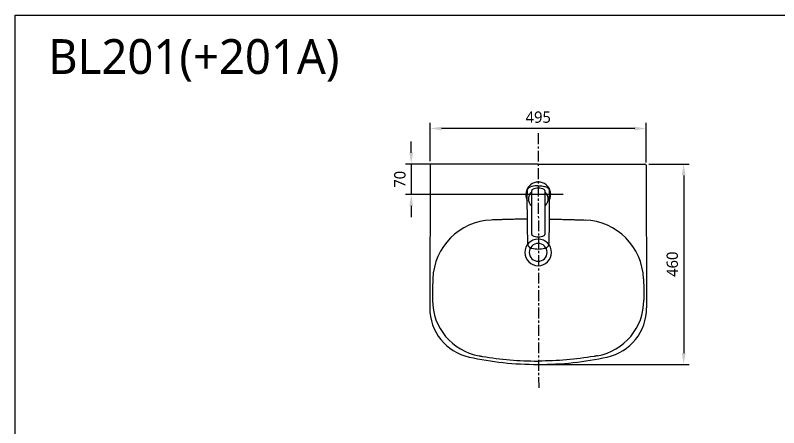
# Model space of a CAD drawing. Extents: x 10258 to 13358, y -4678 to -2578.
# Drawn here: x 10258 to 12010, y -3525 to -2578 of the extents above; entities that cross this region are included whole.
import ezdxf

# ---------------------------------------------------------------- set-up
doc = ezdxf.new("R2010")
doc.units = 0
doc.header["$LTSCALE"] = 20
doc.header["$MEASUREMENT"] = 0
doc.linetypes.add('CENTER', pattern=[2, 1.25, -0.25, 0.25, -0.25])
doc.layers.get('0').update_dxf_attribs({"linetype": 'CONTINUOUS'})
doc.layers.get('DEFPOINTS').update_dxf_attribs({"linetype": 'CONTINUOUS'})
for name, color, linetype in [('1', 1, 'CONTINUOUS'), ('3', 3, 'CONTINUOUS'), ('5', 5, 'CONTINUOUS'), ('CENTER', 2, 'CENTER')]:
    doc.layers.add(name, color=color, linetype=linetype)
doc.styles.add('GHS', font='romans.shx')
doc.styles.get("Standard").update_dxf_attribs({"font": 'NanumGothic.ttf'})
doc.dimstyles.get("Standard").update_dxf_attribs({"dimtxt": 2.5, "dimasz": 2, "dimexe": 2, "dimexo": 1, "dimgap": 1.5, "dimtad": 1, "dimdec": 0, "dimlfac": 10, "dimrnd": 0.5, "dimzin": 0, "dimdsep": 46, "dimtxsty": 'Standard', "dimcen": 0, "dimclrt": 2, "dimadec": 0, "dimazin": 0, "dimtfac": 1, "dimtdec": 0, "dimtmove": 0, "dimatfit": 3, "dimfxl": 1, "dimtolj": 1, "dimtzin": 0, "dimarcsym": 0})

# ---------------------------------------------------------------- blocks, each defined once
blk = doc.blocks.new('*D58')
at = {"layer": '1', "color": 3, "lineweight": -2, "transparency": 16777216}
for p, q in [((11167.1, -2893.4), (11167.1, -2867.4)), ((11213.9, -2919.4), (11154.1, -2919.4)), ((11167.1, -2919.4), (11167.1, -2989.4)), ((11516.1, -2989.4), (11154.1, -2989.4)), ((11167.1, -3015.4), (11167.1, -3041.4))]:
    blk.add_line(p, q, dxfattribs=at)
at = {"layer": '1', "color": 3, "transparency": 16777216}
for points in [[(11162.7, -2893.4), (11171.4, -2893.4), (11167.1, -2919.4)], [(11162.7, -3015.4), (11171.4, -3015.4), (11167.1, -2989.4)]]:
    blk.add_solid(points, dxfattribs=at)
at = {"layer": 'DEFPOINTS', "color": 0, "transparency": 16777216}
for p in [(11220.4, -2919.4), (11167.1, -2989.4), (11522.6, -2989.4)]:
    blk.add_point(p, dxfattribs=at)
at = {"layer": '1', "color": 2, "transparency": 16777216, "insert": (11141.1, -2954.4), "char_height": 26, "attachment_point": 5, "rotation": 90}
blk.add_mtext('\\A1;70', dxfattribs=at)
blk = doc.blocks.new('*D59')
at = {"layer": '1', "color": 3, "lineweight": -2, "transparency": 16777216}
for p, q in [((11712.5, -2919.4), (11805.3, -2919.4)), ((11792.3, -2945.4), (11792.3, -3353.3)), ((11467.3, -3379.3), (11805.3, -3379.3))]:
    blk.add_line(p, q, dxfattribs=at)
at = {"layer": '1', "color": 3, "transparency": 16777216}
for points in [[(11788, -2945.4), (11796.7, -2945.4), (11792.3, -2919.4)], [(11788, -3353.3), (11796.7, -3353.3), (11792.3, -3379.3)]]:
    blk.add_solid(points, dxfattribs=at)
at = {"layer": 'DEFPOINTS', "color": 0, "transparency": 16777216}
for p in [(11706, -2919.4), (11460.8, -3379.3), (11792.3, -3379.3)]:
    blk.add_point(p, dxfattribs=at)
at = {"layer": '1', "color": 2, "transparency": 16777216, "insert": (11766.3, -3149.3), "char_height": 26, "attachment_point": 5, "rotation": 90}
blk.add_mtext('\\A1;460', dxfattribs=at)
blk = doc.blocks.new('A$C5C5876F4')
at = {"ltscale": 0.5}
blk.add_arc((28.3, 125.8), 28.6, 332.0587, 207.9413, dxfattribs=at)
at = {"layer": '1', "color": 7, "linetype": 'Continuous'}
for p, q in [((13.3, 134.6), (13.3, 134.7)), ((13.3, 34.2), (13.3, 134.6)), ((43.3, 134.7), (43.3, 134.6)), ((43.3, 134.6), (43.3, 34.2))]:
    blk.add_line(p, q, dxfattribs=at)
for centre, major_axis, start_param, end_param in [((28.3, 110.4), (30.1, 0), 1.112072, 2.02952), ((16.3, 134.7), (3, 0), 2.02952, 3.141593), ((40.3, 134.7), (3, 0), 0, 1.112072), ((16.3, 34.2), (-3, 0), 0, 1.112072), ((28.3, 58.5), (-30.1, 0), 1.112072, 2.02952), ((40.3, 34.2), (-3, 0), 2.02952, 3.141593)]:
    blk.add_ellipse(centre, major_axis=major_axis, ratio=0.999848, start_param=start_param, end_param=end_param, dxfattribs=at)
for points, knots in [([(3.2, 132.8), (3.3, 135.1), (3.8, 137.4), (6.3, 141.3), (8.2, 142.8), (10.5, 143.4)], [0, 0, 0, 0, 0.5, 0.5, 1, 1, 1, 1]), ([(28.2, 145.9), (27.7, 145.9), (27.2, 145.9), (22.5, 145.8), (18.2, 145.3), (12.9, 144.1), (11.7, 143.8), (10.5, 143.4)], [0, 0, 0, 0, 0.08327, 0.08327, 0.791492, 0.791492, 1, 1, 1, 1]), ([(28.2, 145.9), (28.2, 145.9), (28.2, 145.9), (28.3, 145.9), (28.3, 145.9), (28.3, 145.9)], [0, 0, 0, 0, 0.5, 0.5, 1, 1, 1, 1]), ([(28.3, 145.9), (28.8, 145.9), (29.3, 145.9), (34.1, 145.8), (38.3, 145.3), (43.6, 144.1), (44.8, 143.8), (46, 143.4)], [0, 0, 0, 0, 0.08327, 0.08327, 0.791492, 0.791492, 1, 1, 1, 1]), ([(46, 143.4), (48.3, 142.8), (50.2, 141.3), (52.7, 137.4), (53.3, 135.1), (53.3, 132.8)], [0, 0, 0, 0, 0.5, 0.5, 1, 1, 1, 1]), ([(3.5, 68.4), (3.5, 70), (3.3, 78.8), (3, 94.9), (3, 114.7), (3.1, 127.3), (3.2, 132.8)], [0, 0, 0, 0, 0.075728, 0.411101, 0.746475, 1, 1, 1, 1]), ([(13.2, 99.5), (13.1, 99.6), (10.8, 101.8), (7.4, 106.9), (5.7, 115.5), (7.4, 124.1), (10.8, 129.2), (13.1, 131.3), (13.2, 131.5)], [0, 0, 0, 0, 0.020557, 0.260294, 0.50003, 0.739766, 0.979503, 1, 1, 1, 1]), ([(43.3, 131.5), (43.5, 131.3), (45.7, 129.2), (49.1, 124.1), (50.8, 115.5), (49.1, 106.9), (45.7, 101.8), (43.5, 99.6), (43.3, 99.5)], [0, 0, 0, 0, 0.020497, 0.260234, 0.49997, 0.739706, 0.979443, 1, 1, 1, 1]), ([(53.3, 132.8), (53.4, 127.3), (53.5, 114.7), (53.5, 94.9), (53.3, 78.8), (53, 70), (53, 68.4)], [0, 0, 0, 0, 0.253525, 0.588899, 0.924272, 1, 1, 1, 1]), ([(3.4, 56.3), (3.4, 57.3), (3.4, 59.3), (3.5, 61.4), (3.5, 63.4), (3.5, 65.4), (3.5, 67.4), (3.5, 68.4)], [0, 0, 0, 0, 0.25, 0.5, 0.5, 0.75, 1, 1, 1, 1]), ([(4.4, 13.2), (4.2, 19), (3.8, 32), (3.5, 46.4), (3.4, 55), (3.4, 56.3)], [0, 0, 0, 0, 0.40612, 0.905778, 1, 1, 1, 1]), ([(53.1, 56.3), (53.1, 55), (53, 46.4), (52.7, 32), (52.3, 19), (52.1, 13.2)], [0, 0, 0, 0, 0.094222, 0.59388, 1, 1, 1, 1]), ([(53, 68.4), (53, 67.4), (53, 65.4), (53, 63.4), (53.1, 61.4), (53.1, 59.3), (53.1, 57.3), (53.1, 56.3)], [0, 0, 0, 0, 0.25, 0.5, 0.5, 0.75, 1, 1, 1, 1]), ([(13.7, 1.6), (13.4, 1.7), (12.8, 1.9), (11.5, 2.3), (10, 3.1), (8.4, 4.3), (7.1, 5.8), (5.9, 7.4), (5.1, 9.2), (4.6, 11.2), (4.4, 12.5), (4.4, 13.2)], [0, 0, 0, 0, 0.0625, 0.125, 0.25, 0.375001, 0.500001, 0.625002, 0.750002, 0.875003, 1, 1, 1, 1]), ([(52.1, 13.2), (52.1, 12.5), (51.9, 11.2), (51.4, 9.2), (50.6, 7.4), (49.5, 5.8), (48.1, 4.3), (46.5, 3.1), (45, 2.3), (43.8, 1.9), (43.1, 1.7), (42.8, 1.6)], [0, 0, 0, 0, 0.124998, 0.249999, 0.374999, 0.499999, 0.625, 0.75, 0.875, 0.9375, 1, 1, 1, 1])]:
    blk.add_open_spline(points, degree=3, knots=knots, dxfattribs=at)
for points in [[(28.3, 0), (23.4, 0), (18.5, 0.5), (13.7, 1.6)], [(42.8, 1.6), (38, 0.5), (33.2, 0), (28.3, 0)]]:
    blk.add_open_spline(points, degree=3, dxfattribs=at)
blk = doc.blocks.new('*D67')
at = {"layer": '1', "color": 3, "lineweight": -2, "transparency": 16777216}
for p, q in [((11210.9, -2912.9), (11210.9, -2824.9)), ((11680.1, -2837.9), (11236.9, -2837.9)), ((11706.1, -2915.9), (11706.1, -2824.9))]:
    blk.add_line(p, q, dxfattribs=at)
at = {"layer": '1', "color": 3, "transparency": 16777216}
for points in [[(11236.9, -2833.5), (11236.9, -2842.2), (11210.9, -2837.9)], [(11680.1, -2833.5), (11680.1, -2842.2), (11706.1, -2837.9)]]:
    blk.add_solid(points, dxfattribs=at)
at = {"layer": 'DEFPOINTS', "color": 0, "transparency": 16777216}
for p in [(11210.9, -2837.9), (11210.9, -2919.4), (11706.1, -2922.4)]:
    blk.add_point(p, dxfattribs=at)
at = {"layer": '1', "color": 2, "transparency": 16777216, "insert": (11458.5, -2811.9), "char_height": 26, "attachment_point": 5}
blk.add_mtext('\\A1;495', dxfattribs=at)

msp = doc.modelspace()

# ---------------------------------------------------------------- linework, layer by layer
at = {"color": 2}
for radius, start, end in [(30.5, 90, 270), (30.5, 270, 90), (20.5, 90, 270), (20.5, 270, 90)]:
    msp.add_arc((11458.39971, -3122.18361), radius, start, end, dxfattribs=at)
at = {"layer": '1', "color": 0, "linetype": 'Continuous'}
for centre, radius, start, end in [((11356.56224, -3187.80355), 140, 92.3382471, 177.95683197), ((11560.23719, -3187.80355), 140, 2.04316803, 87.6617529), ((11345.77568, -3231.60628), 130, 180.10394339, 259.7586412), ((11571.02375, -3231.60628), 130, 280.2413588, 359.89605661)]:
    msp.add_arc(centre, radius, start, end, dxfattribs=at)
for points in [[(11432.89469, -3045.84862), (11391.8595, -3046.2456), (11350.85041, -3047.92011)], [(11483.90474, -3045.84862), (11524.93993, -3046.2456), (11565.94902, -3047.92011)], [(11216.65124, -3182.8122), (11215.69909, -3209.50182), (11215.7759, -3231.84212)], [(11700.14819, -3182.8122), (11701.10034, -3209.50182), (11701.02353, -3231.84212)]]:
    msp.add_open_spline(points, degree=2, dxfattribs=at)
for points in [[(11322.66232, -3359.53506), (11325.11229, -3359.9777), (11327.5633, -3360.40817), (11330.01536, -3360.82646), (11351.14449, -3364.43079), (11372.35095, -3367.13061), (11393.63472, -3368.92591), (11414.76176, -3370.708), (11435.96803, -3371.59904), (11457.28211, -3371.59906), (11457.31069, -3371.59906), (11457.33927, -3371.59905)], [(11594.13711, -3359.53506), (11591.68714, -3359.9777), (11589.23613, -3360.40817), (11586.78407, -3360.82646), (11565.65494, -3364.43079), (11544.44848, -3367.13061), (11523.16471, -3368.92591), (11502.03767, -3370.708), (11480.8314, -3371.59904), (11459.51732, -3371.59906), (11459.48874, -3371.59906), (11459.46016, -3371.59905)]]:
    msp.add_open_spline(points, degree=3, knots=[-0.02901271804, -0.02901271804, -0.02901271804, -0.02901271804, 0, 0, 0, 0.25, 0.25, 0.25, 0.5, 0.5, 0.50033564815, 0.50033564815, 0.50033564815, 0.50033564815], dxfattribs=at)
at = {"layer": '3', "color": 0}
for p, q in [((11210.74328, -2922.36062), (11209.61993, -3249.6197)), ((11458.25375, -2919.38187), (11213.74326, -2919.37125)), ((11458.54568, -2919.38187), (11703.05617, -2919.37125)), ((11706.05615, -2922.36062), (11707.1795, -3249.6197))]:
    msp.add_line(p, q, dxfattribs=at)
for centre, radius, start, end in [((11213.74326, -2922.37125), 3, 89.99989018, 179.79712943), ((11703.05617, -2922.37125), 3, 0.20287057, 90.00010982), ((11324.61921, -3250.02689), 115, 179.79712943, 257.61757242), ((11592.18022, -3250.02689), 115, 282.38242758, 0.20287057), ((11455.99839, -2651.60505), 727.6738, 257.61757242, 270.09872923), ((11460.80104, -2651.60505), 727.6738, 269.90127077, 282.38242758), ((11458.28771, -2651.60506), 727.6738, 270.09356704, 270.0991657)]:
    msp.add_arc(centre, radius, start, end, dxfattribs=at)
at = {"layer": '5', "color": 212}
msp.add_lwpolyline([(10258.39971, -2577.94089), (13358.39971, -2577.94089), (13358.39971, -4677.94089), (10258.39971, -4677.94089)], close=True, dxfattribs=at)
at = {"layer": 'CENTER', "color": 2, "linetype": 'CENTER'}
msp.add_line((11458.39971, -2848.79806), (11459.54535, -3432.79104), dxfattribs=at)

# ---------------------------------------------------------------- block references
at = {"ltscale": 0.5}
msp.add_blockref('A$C5C5876F4', (11430.43361, -3115.18074), dxfattribs=at)

# ---------------------------------------------------------------- texts
at = {"insert": (10333.79167, -2632.66296), "char_height": 80, "width": 460, "attachment_point": 1, "style": 'GHS'}
msp.add_mtext('{\\fNanumGothic|b0|i0|c0|p50;BL201(+201A)}', dxfattribs=at)

# ---------------------------------------------------------------- dimensions: what is measured, and where the dimension line sits
at = {"layer": '1'}
for base, p1, p2, angle, picture, middle in [((11210.85365, -2837.87056), (11706.05615, -2922.36062), (11210.85365, -2919.43058), 180, '*D67', (11458.4549, -2811.87056)), ((11167.07349, -2989.39163), (11220.39219, -2919.39208), (11522.61159, -2989.39163), 90, '*D58', (11141.07349, -2954.39186)), ((11792.34727, -3379.27885), (11706.04557, -2919.37124), (11460.80104, -3379.27885), 90, '*D59', (11766.34727, -3149.32504))]:
    dim = msp.add_linear_dim(base=base, p1=p1, p2=p2, angle=angle, dimstyle='Standard', override={"dimscale": 1.3, "dimtxt": 20, "dimasz": 20, "dimexe": 10, "dimexo": 5, "dimgap": 10, "dimlfac": 1, "dimzin": 8, "dimclrd": 3, "dimclre": 3, "dimfxl": 1.25, "dimarcsym": 1}, dxfattribs=at)
    dim.commit()
    dim.dimension.update_dxf_attribs({"geometry": picture, "text_midpoint": middle})

doc.saveas('drawing.dxf')
